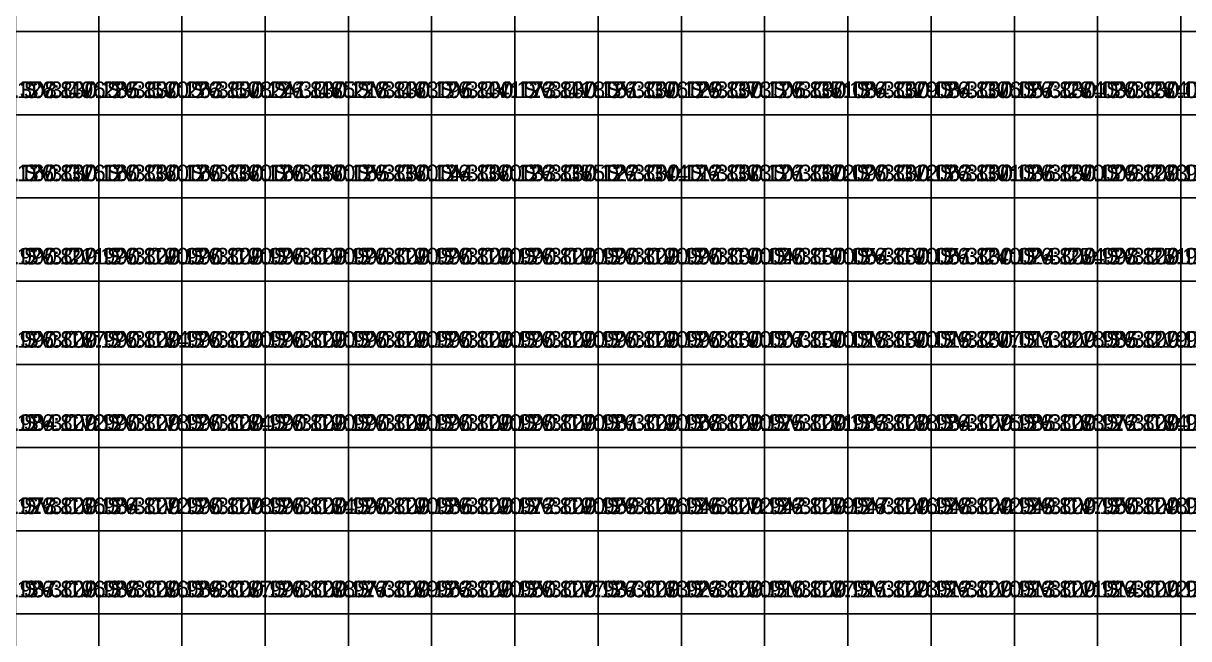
# Model space of a CAD drawing. Header units: metres. Extents: x 287857 to 287981, y 62957 to 63018.
# Drawn here: x 287870.02 to 287884.02, y 62971.53 to 62978.93 of the extents above; entities that cross this region are included whole.
import ezdxf

# ---------------------------------------------------------------- set-up
doc = ezdxf.new("R2010")
doc.units = ezdxf.units.M
doc.layers.add('CORR-CUT', color=7, linetype='Continuous', true_color=0x3b82f6)
doc.layers.add('CORR-DIFF-TXT', color=7, linetype='Continuous', true_color=0xffffff)

msp = doc.modelspace()

# ---------------------------------------------------------------- linework, layer by layer
at = {"layer": 'CORR-CUT'}
for points in [[(287869.925, 62978.831, 130.279), (287870.925, 62978.831, 130.279), (287870.925, 62979.831, 130.279), (287869.925, 62979.831, 130.279), (287869.925, 62978.831, 130.279)], [(287870.925, 62978.831, 130.257), (287871.925, 62978.831, 130.257), (287871.925, 62979.831, 130.257), (287870.925, 62979.831, 130.257), (287870.925, 62978.831, 130.257)], [(287871.925, 62978.831, 130.234), (287872.925, 62978.831, 130.234), (287872.925, 62979.831, 130.234), (287871.925, 62979.831, 130.234), (287871.925, 62978.831, 130.234)], [(287872.925, 62978.831, 130.212), (287873.925, 62978.831, 130.212), (287873.925, 62979.831, 130.212), (287872.925, 62979.831, 130.212), (287872.925, 62978.831, 130.212)], [(287873.925, 62978.831, 130.19), (287874.925, 62978.831, 130.19), (287874.925, 62979.831, 130.19), (287873.925, 62979.831, 130.19), (287873.925, 62978.831, 130.19)], [(287874.925, 62978.831, 130.167), (287875.925, 62978.831, 130.167), (287875.925, 62979.831, 130.167), (287874.925, 62979.831, 130.167), (287874.925, 62978.831, 130.167)], [(287875.925, 62978.831, 130.145), (287876.925, 62978.831, 130.145), (287876.925, 62979.831, 130.145), (287875.925, 62979.831, 130.145), (287875.925, 62978.831, 130.145)], [(287876.925, 62978.831, 130.123), (287877.925, 62978.831, 130.123), (287877.925, 62979.831, 130.123), (287876.925, 62979.831, 130.123), (287876.925, 62978.831, 130.123)], [(287877.925, 62978.831, 130.1), (287878.925, 62978.831, 130.1), (287878.925, 62979.831, 130.1), (287877.925, 62979.831, 130.1), (287877.925, 62978.831, 130.1)], [(287878.925, 62978.831, 130.078), (287879.925, 62978.831, 130.078), (287879.925, 62979.831, 130.078), (287878.925, 62979.831, 130.078), (287878.925, 62978.831, 130.078)], [(287879.925, 62978.831, 130.056), (287880.925, 62978.831, 130.056), (287880.925, 62979.831, 130.056), (287879.925, 62979.831, 130.056), (287879.925, 62978.831, 130.056)], [(287880.925, 62978.831, 130.078), (287881.925, 62978.831, 130.078), (287881.925, 62979.831, 130.078), (287880.925, 62979.831, 130.078), (287880.925, 62978.831, 130.078)], [(287881.925, 62978.831, 130.05), (287882.925, 62978.831, 130.05), (287882.925, 62979.831, 130.05), (287881.925, 62979.831, 130.05), (287881.925, 62978.831, 130.05)], [(287882.925, 62978.831, 130.023), (287883.925, 62978.831, 130.023), (287883.925, 62979.831, 130.023), (287882.925, 62979.831, 130.023), (287882.925, 62978.831, 130.023)], [(287883.925, 62978.831, 129.996), (287884.925, 62978.831, 129.996), (287884.925, 62979.831, 129.996), (287883.925, 62979.831, 129.996), (287883.925, 62978.831, 129.996)], [(287869.925, 62977.831, 130.285), (287870.925, 62977.831, 130.285), (287870.925, 62978.831, 130.285), (287869.925, 62978.831, 130.285), (287869.925, 62977.831, 130.285)], [(287870.925, 62977.831, 130.263), (287871.925, 62977.831, 130.263), (287871.925, 62978.831, 130.263), (287870.925, 62978.831, 130.263), (287870.925, 62977.831, 130.263)], [(287871.925, 62977.831, 130.241), (287872.925, 62977.831, 130.241), (287872.925, 62978.831, 130.241), (287871.925, 62978.831, 130.241), (287871.925, 62977.831, 130.241)], [(287872.925, 62977.831, 130.218), (287873.925, 62977.831, 130.218), (287873.925, 62978.831, 130.218), (287872.925, 62978.831, 130.218), (287872.925, 62977.831, 130.218)], [(287873.925, 62977.831, 130.196), (287874.925, 62977.831, 130.196), (287874.925, 62978.831, 130.196), (287873.925, 62978.831, 130.196), (287873.925, 62977.831, 130.196)], [(287874.925, 62977.831, 130.173), (287875.925, 62977.831, 130.173), (287875.925, 62978.831, 130.173), (287874.925, 62978.831, 130.173), (287874.925, 62977.831, 130.173)], [(287875.925, 62977.831, 130.151), (287876.925, 62977.831, 130.151), (287876.925, 62978.831, 130.151), (287875.925, 62978.831, 130.151), (287875.925, 62977.831, 130.151)], [(287876.925, 62977.831, 130.129), (287877.925, 62977.831, 130.129), (287877.925, 62978.831, 130.129), (287876.925, 62978.831, 130.129), (287876.925, 62977.831, 130.129)], [(287877.925, 62977.831, 130.106), (287878.925, 62977.831, 130.106), (287878.925, 62978.831, 130.106), (287877.925, 62978.831, 130.106), (287877.925, 62977.831, 130.106)], [(287878.925, 62977.831, 130.084), (287879.925, 62977.831, 130.084), (287879.925, 62978.831, 130.084), (287878.925, 62978.831, 130.084), (287878.925, 62977.831, 130.084)], [(287879.925, 62977.831, 130.084), (287880.925, 62977.831, 130.084), (287880.925, 62978.831, 130.084), (287879.925, 62978.831, 130.084), (287879.925, 62977.831, 130.084)], [(287880.925, 62977.831, 130.057), (287881.925, 62977.831, 130.057), (287881.925, 62978.831, 130.057), (287880.925, 62978.831, 130.057), (287880.925, 62977.831, 130.057)], [(287881.925, 62977.831, 130.03), (287882.925, 62977.831, 130.03), (287882.925, 62978.831, 130.03), (287881.925, 62978.831, 130.03), (287881.925, 62977.831, 130.03)], [(287882.925, 62977.831, 130.003), (287883.925, 62977.831, 130.003), (287883.925, 62978.831, 130.003), (287882.925, 62978.831, 130.003), (287882.925, 62977.831, 130.003)], [(287883.925, 62977.831, 129.976), (287884.925, 62977.831, 129.976), (287884.925, 62978.831, 129.976), (287883.925, 62978.831, 129.976), (287883.925, 62977.831, 129.976)], [(287869.925, 62976.831, 130.16), (287870.925, 62976.831, 130.16), (287870.925, 62977.831, 130.16), (287869.925, 62977.831, 130.16), (287869.925, 62976.831, 130.16)], [(287870.925, 62976.831, 130.16), (287871.925, 62976.831, 130.16), (287871.925, 62977.831, 130.16), (287870.925, 62977.831, 130.16), (287870.925, 62976.831, 130.16)], [(287871.925, 62976.831, 130.16), (287872.925, 62976.831, 130.16), (287872.925, 62977.831, 130.16), (287871.925, 62977.831, 130.16), (287871.925, 62976.831, 130.16)], [(287872.925, 62976.831, 130.155), (287873.925, 62976.831, 130.155), (287873.925, 62977.831, 130.155), (287872.925, 62977.831, 130.155), (287872.925, 62976.831, 130.155)], [(287873.925, 62976.831, 130.144), (287874.925, 62976.831, 130.144), (287874.925, 62977.831, 130.144), (287873.925, 62977.831, 130.144), (287873.925, 62976.831, 130.144)], [(287874.925, 62976.831, 130.133), (287875.925, 62976.831, 130.133), (287875.925, 62977.831, 130.133), (287874.925, 62977.831, 130.133), (287874.925, 62976.831, 130.133)], [(287875.925, 62976.831, 130.122), (287876.925, 62976.831, 130.122), (287876.925, 62977.831, 130.122), (287875.925, 62977.831, 130.122), (287875.925, 62976.831, 130.122)], [(287876.925, 62976.831, 130.112), (287877.925, 62976.831, 130.112), (287877.925, 62977.831, 130.112), (287876.925, 62977.831, 130.112), (287876.925, 62976.831, 130.112)], [(287877.925, 62976.831, 130.101), (287878.925, 62976.831, 130.101), (287878.925, 62977.831, 130.101), (287877.925, 62977.831, 130.101), (287877.925, 62976.831, 130.101)], [(287878.925, 62976.831, 130.09), (287879.925, 62976.831, 130.09), (287879.925, 62977.831, 130.09), (287878.925, 62977.831, 130.09), (287878.925, 62976.831, 130.09)], [(287879.925, 62976.831, 130.063), (287880.925, 62976.831, 130.063), (287880.925, 62977.831, 130.063), (287879.925, 62977.831, 130.063), (287879.925, 62976.831, 130.063)], [(287880.925, 62976.831, 130.036), (287881.925, 62976.831, 130.036), (287881.925, 62977.831, 130.036), (287880.925, 62977.831, 130.036), (287880.925, 62976.831, 130.036)], [(287881.925, 62976.831, 130.009), (287882.925, 62976.831, 130.009), (287882.925, 62977.831, 130.009), (287881.925, 62977.831, 130.009), (287881.925, 62976.831, 130.009)], [(287882.925, 62976.831, 129.982), (287883.925, 62976.831, 129.982), (287883.925, 62977.831, 129.982), (287882.925, 62977.831, 129.982), (287882.925, 62976.831, 129.982)], [(287883.925, 62976.831, 129.955), (287884.925, 62976.831, 129.955), (287884.925, 62977.831, 129.955), (287883.925, 62977.831, 129.955), (287883.925, 62976.831, 129.955)], [(287869.925, 62975.831, 129.99), (287870.925, 62975.831, 129.99), (287870.925, 62976.831, 129.99), (287869.925, 62976.831, 129.99), (287869.925, 62975.831, 129.99)], [(287870.925, 62975.831, 129.99), (287871.925, 62975.831, 129.99), (287871.925, 62976.831, 129.99), (287870.925, 62976.831, 129.99), (287870.925, 62975.831, 129.99)], [(287871.925, 62975.831, 129.99), (287872.925, 62975.831, 129.99), (287872.925, 62976.831, 129.99), (287871.925, 62976.831, 129.99), (287871.925, 62975.831, 129.99)], [(287872.925, 62975.831, 129.99), (287873.925, 62975.831, 129.99), (287873.925, 62976.831, 129.99), (287872.925, 62976.831, 129.99), (287872.925, 62975.831, 129.99)], [(287873.925, 62975.831, 129.99), (287874.925, 62975.831, 129.99), (287874.925, 62976.831, 129.99), (287873.925, 62976.831, 129.99), (287873.925, 62975.831, 129.99)], [(287874.925, 62975.831, 129.99), (287875.925, 62975.831, 129.99), (287875.925, 62976.831, 129.99), (287874.925, 62976.831, 129.99), (287874.925, 62975.831, 129.99)], [(287875.925, 62975.831, 129.99), (287876.925, 62975.831, 129.99), (287876.925, 62976.831, 129.99), (287875.925, 62976.831, 129.99), (287875.925, 62975.831, 129.99)], [(287876.925, 62975.831, 129.99), (287877.925, 62975.831, 129.99), (287877.925, 62976.831, 129.99), (287876.925, 62976.831, 129.99), (287876.925, 62975.831, 129.99)], [(287877.925, 62975.831, 130.04), (287878.925, 62975.831, 130.04), (287878.925, 62976.831, 130.04), (287877.925, 62976.831, 130.04), (287877.925, 62975.831, 130.04)], [(287878.925, 62975.831, 130.054), (287879.925, 62975.831, 130.054), (287879.925, 62976.831, 130.054), (287878.925, 62976.831, 130.054), (287878.925, 62975.831, 130.054)], [(287879.925, 62975.831, 130.051), (287880.925, 62975.831, 130.051), (287880.925, 62976.831, 130.051), (287879.925, 62976.831, 130.051), (287879.925, 62975.831, 130.051)], [(287880.925, 62975.831, 130.024), (287881.925, 62975.831, 130.024), (287881.925, 62976.831, 130.024), (287880.925, 62976.831, 130.024), (287880.925, 62975.831, 130.024)], [(287881.925, 62975.831, 129.998), (287882.925, 62975.831, 129.998), (287882.925, 62976.831, 129.998), (287881.925, 62976.831, 129.998), (287881.925, 62975.831, 129.998)], [(287882.925, 62975.831, 129.97), (287883.925, 62975.831, 129.97), (287883.925, 62976.831, 129.97), (287882.925, 62976.831, 129.97), (287882.925, 62975.831, 129.97)], [(287883.925, 62975.831, 129.94), (287884.925, 62975.831, 129.94), (287884.925, 62976.831, 129.94), (287883.925, 62976.831, 129.94), (287883.925, 62975.831, 129.94)], [(287869.925, 62974.831, 129.99), (287870.925, 62974.831, 129.99), (287870.925, 62975.831, 129.99), (287869.925, 62975.831, 129.99), (287869.925, 62974.831, 129.99)], [(287870.925, 62974.831, 129.99), (287871.925, 62974.831, 129.99), (287871.925, 62975.831, 129.99), (287870.925, 62975.831, 129.99), (287870.925, 62974.831, 129.99)], [(287871.925, 62974.831, 129.99), (287872.925, 62974.831, 129.99), (287872.925, 62975.831, 129.99), (287871.925, 62975.831, 129.99), (287871.925, 62974.831, 129.99)], [(287872.925, 62974.831, 129.99), (287873.925, 62974.831, 129.99), (287873.925, 62975.831, 129.99), (287872.925, 62975.831, 129.99), (287872.925, 62974.831, 129.99)], [(287873.925, 62974.831, 129.99), (287874.925, 62974.831, 129.99), (287874.925, 62975.831, 129.99), (287873.925, 62975.831, 129.99), (287873.925, 62974.831, 129.99)], [(287874.925, 62974.831, 129.99), (287875.925, 62974.831, 129.99), (287875.925, 62975.831, 129.99), (287874.925, 62975.831, 129.99), (287874.925, 62974.831, 129.99)], [(287875.925, 62974.831, 129.99), (287876.925, 62974.831, 129.99), (287876.925, 62975.831, 129.99), (287875.925, 62975.831, 129.99), (287875.925, 62974.831, 129.99)], [(287876.925, 62974.831, 129.99), (287877.925, 62974.831, 129.99), (287877.925, 62975.831, 129.99), (287876.925, 62975.831, 129.99), (287876.925, 62974.831, 129.99)], [(287877.925, 62974.831, 130.007), (287878.925, 62974.831, 130.007), (287878.925, 62975.831, 130.007), (287877.925, 62975.831, 130.007), (287877.925, 62974.831, 130.007)], [(287878.925, 62974.831, 130.018), (287879.925, 62974.831, 130.018), (287879.925, 62975.831, 130.018), (287878.925, 62975.831, 130.018), (287878.925, 62974.831, 130.018)], [(287879.925, 62974.831, 130.019), (287880.925, 62974.831, 130.019), (287880.925, 62975.831, 130.019), (287879.925, 62975.831, 130.019), (287879.925, 62974.831, 130.019)], [(287880.925, 62974.831, 130.011), (287881.925, 62974.831, 130.011), (287881.925, 62975.831, 130.011), (287880.925, 62975.831, 130.011), (287880.925, 62974.831, 130.011)], [(287881.925, 62974.831, 129.985), (287882.925, 62974.831, 129.985), (287882.925, 62975.831, 129.985), (287881.925, 62975.831, 129.985), (287881.925, 62974.831, 129.985)], [(287882.925, 62974.831, 129.959), (287883.925, 62974.831, 129.959), (287883.925, 62975.831, 129.959), (287882.925, 62975.831, 129.959), (287882.925, 62974.831, 129.959)], [(287883.925, 62974.831, 129.933), (287884.925, 62974.831, 129.933), (287884.925, 62975.831, 129.933), (287883.925, 62975.831, 129.933), (287883.925, 62974.831, 129.933)], [(287869.925, 62973.831, 129.99), (287870.925, 62973.831, 129.99), (287870.925, 62974.831, 129.99), (287869.925, 62974.831, 129.99), (287869.925, 62973.831, 129.99)], [(287870.925, 62973.831, 129.99), (287871.925, 62973.831, 129.99), (287871.925, 62974.831, 129.99), (287870.925, 62974.831, 129.99), (287870.925, 62973.831, 129.99)], [(287871.925, 62973.831, 129.99), (287872.925, 62973.831, 129.99), (287872.925, 62974.831, 129.99), (287871.925, 62974.831, 129.99), (287871.925, 62973.831, 129.99)], [(287872.925, 62973.831, 129.99), (287873.925, 62973.831, 129.99), (287873.925, 62974.831, 129.99), (287872.925, 62974.831, 129.99), (287872.925, 62973.831, 129.99)], [(287873.925, 62973.831, 129.99), (287874.925, 62973.831, 129.99), (287874.925, 62974.831, 129.99), (287873.925, 62974.831, 129.99), (287873.925, 62973.831, 129.99)], [(287874.925, 62973.831, 129.99), (287875.925, 62973.831, 129.99), (287875.925, 62974.831, 129.99), (287874.925, 62974.831, 129.99), (287874.925, 62973.831, 129.99)], [(287875.925, 62973.831, 129.981), (287876.925, 62973.831, 129.981), (287876.925, 62974.831, 129.981), (287875.925, 62974.831, 129.981), (287875.925, 62973.831, 129.981)], [(287876.925, 62973.831, 129.968), (287877.925, 62973.831, 129.968), (287877.925, 62974.831, 129.968), (287876.925, 62974.831, 129.968), (287876.925, 62973.831, 129.968)], [(287877.925, 62973.831, 129.975), (287878.925, 62973.831, 129.975), (287878.925, 62974.831, 129.975), (287877.925, 62974.831, 129.975), (287877.925, 62973.831, 129.975)], [(287878.925, 62973.831, 129.983), (287879.925, 62973.831, 129.983), (287879.925, 62974.831, 129.983), (287878.925, 62974.831, 129.983), (287878.925, 62973.831, 129.983)], [(287879.925, 62973.831, 129.984), (287880.925, 62973.831, 129.984), (287880.925, 62974.831, 129.984), (287879.925, 62974.831, 129.984), (287879.925, 62973.831, 129.984)], [(287880.925, 62973.831, 129.985), (287881.925, 62973.831, 129.985), (287881.925, 62974.831, 129.985), (287880.925, 62974.831, 129.985), (287880.925, 62973.831, 129.985)], [(287881.925, 62973.831, 129.972), (287882.925, 62973.831, 129.972), (287882.925, 62974.831, 129.972), (287881.925, 62974.831, 129.972), (287881.925, 62973.831, 129.972)], [(287882.925, 62973.831, 129.946), (287883.925, 62973.831, 129.946), (287883.925, 62974.831, 129.946), (287882.925, 62974.831, 129.946), (287882.925, 62973.831, 129.946)], [(287883.925, 62973.831, 129.919), (287884.925, 62973.831, 129.919), (287884.925, 62974.831, 129.919), (287883.925, 62974.831, 129.919), (287883.925, 62973.831, 129.919)], [(287869.925, 62972.831, 129.984), (287870.925, 62972.831, 129.984), (287870.925, 62973.831, 129.984), (287869.925, 62973.831, 129.984), (287869.925, 62972.831, 129.984)], [(287870.925, 62972.831, 129.99), (287871.925, 62972.831, 129.99), (287871.925, 62973.831, 129.99), (287870.925, 62973.831, 129.99), (287870.925, 62972.831, 129.99)], [(287871.925, 62972.831, 129.99), (287872.925, 62972.831, 129.99), (287872.925, 62973.831, 129.99), (287871.925, 62973.831, 129.99), (287871.925, 62972.831, 129.99)], [(287872.925, 62972.831, 129.99), (287873.925, 62972.831, 129.99), (287873.925, 62973.831, 129.99), (287872.925, 62973.831, 129.99), (287872.925, 62972.831, 129.99)], [(287873.925, 62972.831, 129.986), (287874.925, 62972.831, 129.986), (287874.925, 62973.831, 129.986), (287873.925, 62973.831, 129.986), (287873.925, 62972.831, 129.986)], [(287874.925, 62972.831, 129.972), (287875.925, 62972.831, 129.972), (287875.925, 62973.831, 129.972), (287874.925, 62973.831, 129.972), (287874.925, 62972.831, 129.972)], [(287875.925, 62972.831, 129.959), (287876.925, 62972.831, 129.959), (287876.925, 62973.831, 129.959), (287875.925, 62973.831, 129.959), (287875.925, 62972.831, 129.959)], [(287876.925, 62972.831, 129.946), (287877.925, 62972.831, 129.946), (287877.925, 62973.831, 129.946), (287876.925, 62973.831, 129.946), (287876.925, 62972.831, 129.946)], [(287877.925, 62972.831, 129.942), (287878.925, 62972.831, 129.942), (287878.925, 62973.831, 129.942), (287877.925, 62973.831, 129.942), (287877.925, 62972.831, 129.942)], [(287878.925, 62972.831, 129.947), (287879.925, 62972.831, 129.947), (287879.925, 62973.831, 129.947), (287878.925, 62973.831, 129.947), (287878.925, 62972.831, 129.947)], [(287879.925, 62972.831, 129.948), (287880.925, 62972.831, 129.948), (287880.925, 62973.831, 129.948), (287879.925, 62973.831, 129.948), (287879.925, 62972.831, 129.948)], [(287880.925, 62972.831, 129.949), (287881.925, 62972.831, 129.949), (287881.925, 62973.831, 129.949), (287880.925, 62973.831, 129.949), (287880.925, 62972.831, 129.949)], [(287881.925, 62972.831, 129.95), (287882.925, 62972.831, 129.95), (287882.925, 62973.831, 129.95), (287881.925, 62973.831, 129.95), (287881.925, 62972.831, 129.95)], [(287882.925, 62972.831, 129.933), (287883.925, 62972.831, 129.933), (287883.925, 62973.831, 129.933), (287882.925, 62973.831, 129.933), (287882.925, 62972.831, 129.933)], [(287883.925, 62972.831, 129.906), (287884.925, 62972.831, 129.906), (287884.925, 62973.831, 129.906), (287883.925, 62973.831, 129.906), (287883.925, 62972.831, 129.906)], [(287869.925, 62971.831, 129.988), (287870.925, 62971.831, 129.988), (287870.925, 62972.831, 129.988), (287869.925, 62972.831, 129.988), (287869.925, 62971.831, 129.988)], [(287870.925, 62971.831, 129.989), (287871.925, 62971.831, 129.989), (287871.925, 62972.831, 129.989), (287870.925, 62972.831, 129.989), (287870.925, 62971.831, 129.989)], [(287871.925, 62971.831, 129.99), (287872.925, 62971.831, 129.99), (287872.925, 62972.831, 129.99), (287871.925, 62972.831, 129.99), (287871.925, 62971.831, 129.99)], [(287872.925, 62971.831, 129.977), (287873.925, 62971.831, 129.977), (287873.925, 62972.831, 129.977), (287872.925, 62972.831, 129.977), (287872.925, 62971.831, 129.977)], [(287873.925, 62971.831, 129.963), (287874.925, 62971.831, 129.963), (287874.925, 62972.831, 129.963), (287873.925, 62972.831, 129.963), (287873.925, 62971.831, 129.963)], [(287874.925, 62971.831, 129.95), (287875.925, 62971.831, 129.95), (287875.925, 62972.831, 129.95), (287874.925, 62972.831, 129.95), (287874.925, 62971.831, 129.95)], [(287875.925, 62971.831, 129.937), (287876.925, 62971.831, 129.937), (287876.925, 62972.831, 129.937), (287875.925, 62972.831, 129.937), (287875.925, 62971.831, 129.937)], [(287876.925, 62971.831, 129.923), (287877.925, 62971.831, 129.923), (287877.925, 62972.831, 129.923), (287876.925, 62972.831, 129.923), (287876.925, 62971.831, 129.923)], [(287877.925, 62971.831, 129.91), (287878.925, 62971.831, 129.91), (287878.925, 62972.831, 129.91), (287877.925, 62972.831, 129.91), (287877.925, 62971.831, 129.91)], [(287878.925, 62971.831, 129.911), (287879.925, 62971.831, 129.911), (287879.925, 62972.831, 129.911), (287878.925, 62972.831, 129.911), (287878.925, 62971.831, 129.911)], [(287879.925, 62971.831, 129.912), (287880.925, 62971.831, 129.912), (287880.925, 62972.831, 129.912), (287879.925, 62972.831, 129.912), (287879.925, 62971.831, 129.912)], [(287880.925, 62971.831, 129.913), (287881.925, 62971.831, 129.913), (287881.925, 62972.831, 129.913), (287880.925, 62972.831, 129.913), (287880.925, 62971.831, 129.913)], [(287881.925, 62971.831, 129.914), (287882.925, 62971.831, 129.914), (287882.925, 62972.831, 129.914), (287881.925, 62972.831, 129.914), (287881.925, 62971.831, 129.914)], [(287882.925, 62971.831, 129.915), (287883.925, 62971.831, 129.915), (287883.925, 62972.831, 129.915), (287882.925, 62972.831, 129.915), (287882.925, 62971.831, 129.915)], [(287883.925, 62971.831, 129.893), (287884.925, 62971.831, 129.893), (287884.925, 62972.831, 129.893), (287883.925, 62972.831, 129.893), (287883.925, 62971.831, 129.893)], [(287869.925, 62970.831, 130.011), (287870.925, 62970.831, 130.011), (287870.925, 62971.831, 130.011), (287869.925, 62971.831, 130.011), (287869.925, 62970.831, 130.011)], [(287870.925, 62970.831, 130.012), (287871.925, 62970.831, 130.012), (287871.925, 62971.831, 130.012), (287870.925, 62971.831, 130.012), (287870.925, 62970.831, 130.012)], [(287871.925, 62970.831, 130.013), (287872.925, 62970.831, 130.013), (287872.925, 62971.831, 130.013), (287871.925, 62971.831, 130.013), (287871.925, 62970.831, 130.013)], [(287872.925, 62970.831, 130), (287873.925, 62970.831, 130), (287873.925, 62971.831, 130), (287872.925, 62971.831, 130), (287872.925, 62970.831, 130)], [(287873.925, 62970.831, 129.987), (287874.925, 62970.831, 129.987), (287874.925, 62971.831, 129.987), (287873.925, 62971.831, 129.987), (287873.925, 62970.831, 129.987)], [(287874.925, 62970.831, 129.973), (287875.925, 62970.831, 129.973), (287875.925, 62971.831, 129.973), (287874.925, 62971.831, 129.973), (287874.925, 62970.831, 129.973)], [(287875.925, 62970.831, 129.96), (287876.925, 62970.831, 129.96), (287876.925, 62971.831, 129.96), (287875.925, 62971.831, 129.96), (287875.925, 62970.831, 129.96)], [(287876.925, 62970.831, 129.965), (287877.925, 62970.831, 129.965), (287877.925, 62971.831, 129.965), (287876.925, 62971.831, 129.965), (287876.925, 62970.831, 129.965)], [(287877.925, 62970.831, 129.956), (287878.925, 62970.831, 129.956), (287878.925, 62971.831, 129.956), (287877.925, 62971.831, 129.956), (287877.925, 62970.831, 129.956)], [(287878.925, 62970.831, 129.925), (287879.925, 62970.831, 129.925), (287879.925, 62971.831, 129.925), (287878.925, 62971.831, 129.925), (287878.925, 62970.831, 129.925)], [(287879.925, 62970.831, 129.916), (287880.925, 62970.831, 129.916), (287880.925, 62971.831, 129.916), (287879.925, 62971.831, 129.916), (287879.925, 62970.831, 129.916)], [(287880.925, 62970.831, 129.907), (287881.925, 62970.831, 129.907), (287881.925, 62971.831, 129.907), (287880.925, 62971.831, 129.907), (287880.925, 62970.831, 129.907)], [(287881.925, 62970.831, 129.898), (287882.925, 62970.831, 129.898), (287882.925, 62971.831, 129.898), (287881.925, 62971.831, 129.898), (287881.925, 62970.831, 129.898)], [(287882.925, 62970.831, 129.889), (287883.925, 62970.831, 129.889), (287883.925, 62971.831, 129.889), (287882.925, 62971.831, 129.889), (287882.925, 62970.831, 129.889)], [(287883.925, 62970.831, 129.88), (287884.925, 62970.831, 129.88), (287884.925, 62971.831, 129.88), (287883.925, 62971.831, 129.88), (287883.925, 62970.831, 129.88)]]:
    msp.add_polyline3d(points, dxfattribs=at)

# ---------------------------------------------------------------- texts
at = {"layer": 'CORR-DIFF-TXT'}
for s, p in [('SV:130.296 CV:126.800 D:-3.496', (287867.025, 62978.031, 130.296)), ('SV:130.330 CV:126.800 D:-3.530', (287868.025, 62978.031, 130.33)), ('SV:130.308 CV:126.800 D:-3.508', (287869.025, 62978.031, 130.308)), ('SV:130.285 CV:126.800 D:-3.485', (287870.025, 62978.031, 130.285)), ('SV:130.263 CV:126.800 D:-3.463', (287871.025, 62978.031, 130.263)), ('SV:130.241 CV:126.800 D:-3.441', (287872.025, 62978.031, 130.241)), ('SV:130.218 CV:126.800 D:-3.418', (287873.025, 62978.031, 130.218)), ('SV:130.196 CV:126.800 D:-3.396', (287874.025, 62978.031, 130.196)), ('SV:130.173 CV:126.800 D:-3.373', (287875.025, 62978.031, 130.173)), ('SV:130.151 CV:126.800 D:-3.351', (287876.025, 62978.031, 130.151)), ('SV:130.129 CV:126.800 D:-3.329', (287877.025, 62978.031, 130.129)), ('SV:130.106 CV:126.800 D:-3.306', (287878.025, 62978.031, 130.106)), ('SV:130.084 CV:126.800 D:-3.284', (287879.025, 62978.031, 130.084)), ('SV:130.084 CV:126.800 D:-3.284', (287880.025, 62978.031, 130.084)), ('SV:130.057 CV:126.800 D:-3.257', (287881.025, 62978.031, 130.057)), ('SV:130.030 CV:126.800 D:-3.230', (287882.025, 62978.031, 130.03)), ('SV:130.003 CV:126.800 D:-3.203', (287883.025, 62978.031, 130.003)), ('SV:130.126 CV:126.800 D:-3.326', (287867.025, 62977.031, 130.126)), ('SV:130.160 CV:126.800 D:-3.360', (287868.025, 62977.031, 130.16)), ('SV:130.160 CV:126.800 D:-3.360', (287869.025, 62977.031, 130.16)), ('SV:130.160 CV:126.800 D:-3.360', (287870.025, 62977.031, 130.16)), ('SV:130.160 CV:126.800 D:-3.360', (287871.025, 62977.031, 130.16)), ('SV:130.160 CV:126.800 D:-3.360', (287872.025, 62977.031, 130.16)), ('SV:130.155 CV:126.800 D:-3.355', (287873.025, 62977.031, 130.155)), ('SV:130.144 CV:126.800 D:-3.344', (287874.025, 62977.031, 130.144)), ('SV:130.133 CV:126.800 D:-3.333', (287875.025, 62977.031, 130.133)), ('SV:130.122 CV:126.800 D:-3.322', (287876.025, 62977.031, 130.122)), ('SV:130.112 CV:126.800 D:-3.312', (287877.025, 62977.031, 130.112)), ('SV:130.101 CV:126.800 D:-3.301', (287878.025, 62977.031, 130.101)), ('SV:130.090 CV:126.800 D:-3.290', (287879.025, 62977.031, 130.09)), ('SV:130.063 CV:126.800 D:-3.263', (287880.025, 62977.031, 130.063)), ('SV:130.036 CV:126.800 D:-3.236', (287881.025, 62977.031, 130.036)), ('SV:130.009 CV:126.800 D:-3.209', (287882.025, 62977.031, 130.009)), ('SV:129.982 CV:126.800 D:-3.182', (287883.025, 62977.031, 129.982)), ('SV:130.011 CV:126.800 D:-3.211', (287867.025, 62976.031, 130.011)), ('SV:129.990 CV:126.800 D:-3.190', (287868.025, 62976.031, 129.99)), ('SV:129.990 CV:126.800 D:-3.190', (287869.025, 62976.031, 129.99)), ('SV:129.990 CV:126.800 D:-3.190', (287870.025, 62976.031, 129.99)), ('SV:129.990 CV:126.800 D:-3.190', (287871.025, 62976.031, 129.99)), ('SV:129.990 CV:126.800 D:-3.190', (287872.025, 62976.031, 129.99)), ('SV:129.990 CV:126.800 D:-3.190', (287873.025, 62976.031, 129.99)), ('SV:129.990 CV:126.800 D:-3.190', (287874.025, 62976.031, 129.99)), ('SV:129.990 CV:126.800 D:-3.190', (287875.025, 62976.031, 129.99)), ('SV:129.990 CV:126.800 D:-3.190', (287876.025, 62976.031, 129.99)), ('SV:129.990 CV:126.800 D:-3.190', (287877.025, 62976.031, 129.99)), ('SV:130.040 CV:126.800 D:-3.240', (287878.025, 62976.031, 130.04)), ('SV:130.054 CV:126.800 D:-3.254', (287879.025, 62976.031, 130.054)), ('SV:130.051 CV:126.800 D:-3.251', (287880.025, 62976.031, 130.051)), ('SV:130.024 CV:126.800 D:-3.224', (287881.025, 62976.031, 130.024)), ('SV:129.998 CV:126.800 D:-3.198', (287882.025, 62976.031, 129.998)), ('SV:129.970 CV:126.800 D:-3.170', (287883.025, 62976.031, 129.97)), ('SV:129.987 CV:126.800 D:-3.187', (287867.025, 62975.031, 129.987)), ('SV:129.984 CV:126.800 D:-3.184', (287868.025, 62975.031, 129.984)), ('SV:129.990 CV:126.800 D:-3.190', (287869.025, 62975.031, 129.99)), ('SV:129.990 CV:126.800 D:-3.190', (287870.025, 62975.031, 129.99)), ('SV:129.990 CV:126.800 D:-3.190', (287871.025, 62975.031, 129.99)), ('SV:129.990 CV:126.800 D:-3.190', (287872.025, 62975.031, 129.99)), ('SV:129.990 CV:126.800 D:-3.190', (287873.025, 62975.031, 129.99)), ('SV:129.990 CV:126.800 D:-3.190', (287874.025, 62975.031, 129.99)), ('SV:129.990 CV:126.800 D:-3.190', (287875.025, 62975.031, 129.99)), ('SV:129.990 CV:126.800 D:-3.190', (287876.025, 62975.031, 129.99)), ('SV:129.990 CV:126.800 D:-3.190', (287877.025, 62975.031, 129.99)), ('SV:130.007 CV:126.800 D:-3.207', (287878.025, 62975.031, 130.007)), ('SV:130.018 CV:126.800 D:-3.218', (287879.025, 62975.031, 130.018)), ('SV:130.019 CV:126.800 D:-3.219', (287880.025, 62975.031, 130.019)), ('SV:130.011 CV:126.800 D:-3.211', (287881.025, 62975.031, 130.011)), ('SV:129.985 CV:126.800 D:-3.185', (287882.025, 62975.031, 129.985)), ('SV:129.959 CV:126.800 D:-3.159', (287883.025, 62975.031, 129.959)), ('SV:129.972 CV:126.800 D:-3.172', (287867.025, 62974.031, 129.972)), ('SV:129.978 CV:126.800 D:-3.178', (287868.025, 62974.031, 129.978)), ('SV:129.984 CV:126.800 D:-3.184', (287869.025, 62974.031, 129.984)), ('SV:129.990 CV:126.800 D:-3.190', (287870.025, 62974.031, 129.99)), ('SV:129.990 CV:126.800 D:-3.190', (287871.025, 62974.031, 129.99)), ('SV:129.990 CV:126.800 D:-3.190', (287872.025, 62974.031, 129.99)), ('SV:129.990 CV:126.800 D:-3.190', (287873.025, 62974.031, 129.99)), ('SV:129.990 CV:126.800 D:-3.190', (287874.025, 62974.031, 129.99)), ('SV:129.990 CV:126.800 D:-3.190', (287875.025, 62974.031, 129.99)), ('SV:129.981 CV:126.800 D:-3.181', (287876.025, 62974.031, 129.981)), ('SV:129.968 CV:126.800 D:-3.168', (287877.025, 62974.031, 129.968)), ('SV:129.975 CV:126.800 D:-3.175', (287878.025, 62974.031, 129.975)), ('SV:129.983 CV:126.800 D:-3.183', (287879.025, 62974.031, 129.983)), ('SV:129.984 CV:126.800 D:-3.184', (287880.025, 62974.031, 129.984)), ('SV:129.985 CV:126.800 D:-3.185', (287881.025, 62974.031, 129.985)), ('SV:129.972 CV:126.800 D:-3.172', (287882.025, 62974.031, 129.972)), ('SV:129.946 CV:126.800 D:-3.146', (287883.025, 62974.031, 129.946)), ('SV:129.966 CV:126.800 D:-3.166', (287867.025, 62973.031, 129.966)), ('SV:129.972 CV:126.800 D:-3.172', (287868.025, 62973.031, 129.972)), ('SV:129.978 CV:126.800 D:-3.178', (287869.025, 62973.031, 129.978)), ('SV:129.984 CV:126.800 D:-3.184', (287870.025, 62973.031, 129.984)), ('SV:129.990 CV:126.800 D:-3.190', (287871.025, 62973.031, 129.99)), ('SV:129.990 CV:126.800 D:-3.190', (287872.025, 62973.031, 129.99)), ('SV:129.990 CV:126.800 D:-3.190', (287873.025, 62973.031, 129.99)), ('SV:129.986 CV:126.800 D:-3.186', (287874.025, 62973.031, 129.986)), ('SV:129.972 CV:126.800 D:-3.172', (287875.025, 62973.031, 129.972)), ('SV:129.959 CV:126.800 D:-3.159', (287876.025, 62973.031, 129.959)), ('SV:129.946 CV:126.800 D:-3.146', (287877.025, 62973.031, 129.946)), ('SV:129.942 CV:126.800 D:-3.142', (287878.025, 62973.031, 129.942)), ('SV:129.947 CV:126.800 D:-3.147', (287879.025, 62973.031, 129.947)), ('SV:129.948 CV:126.800 D:-3.148', (287880.025, 62973.031, 129.948)), ('SV:129.949 CV:126.800 D:-3.149', (287881.025, 62973.031, 129.949)), ('SV:129.950 CV:126.800 D:-3.150', (287882.025, 62973.031, 129.95)), ('SV:129.933 CV:126.800 D:-3.133', (287883.025, 62973.031, 129.933)), ('SV:129.996 CV:126.800 D:-3.196', (287867.025, 62972.031, 129.996)), ('SV:129.986 CV:126.800 D:-3.186', (287868.025, 62972.031, 129.986)), ('SV:129.987 CV:126.800 D:-3.187', (287869.025, 62972.031, 129.987)), ('SV:129.988 CV:126.800 D:-3.188', (287870.025, 62972.031, 129.988)), ('SV:129.989 CV:126.800 D:-3.189', (287871.025, 62972.031, 129.989)), ('SV:129.990 CV:126.800 D:-3.190', (287872.025, 62972.031, 129.99)), ('SV:129.977 CV:126.800 D:-3.177', (287873.025, 62972.031, 129.977)), ('SV:129.963 CV:126.800 D:-3.163', (287874.025, 62972.031, 129.963)), ('SV:129.950 CV:126.800 D:-3.150', (287875.025, 62972.031, 129.95)), ('SV:129.937 CV:126.800 D:-3.137', (287876.025, 62972.031, 129.937)), ('SV:129.923 CV:126.800 D:-3.123', (287877.025, 62972.031, 129.923)), ('SV:129.910 CV:126.800 D:-3.110', (287878.025, 62972.031, 129.91)), ('SV:129.911 CV:126.800 D:-3.111', (287879.025, 62972.031, 129.911)), ('SV:129.912 CV:126.800 D:-3.112', (287880.025, 62972.031, 129.912)), ('SV:129.913 CV:126.800 D:-3.113', (287881.025, 62972.031, 129.913)), ('SV:129.914 CV:126.800 D:-3.114', (287882.025, 62972.031, 129.914)), ('SV:129.915 CV:126.800 D:-3.115', (287883.025, 62972.031, 129.915))]:
    msp.add_text(s, height=0.2, dxfattribs=at).set_placement(p)

doc.saveas('drawing.dxf')
